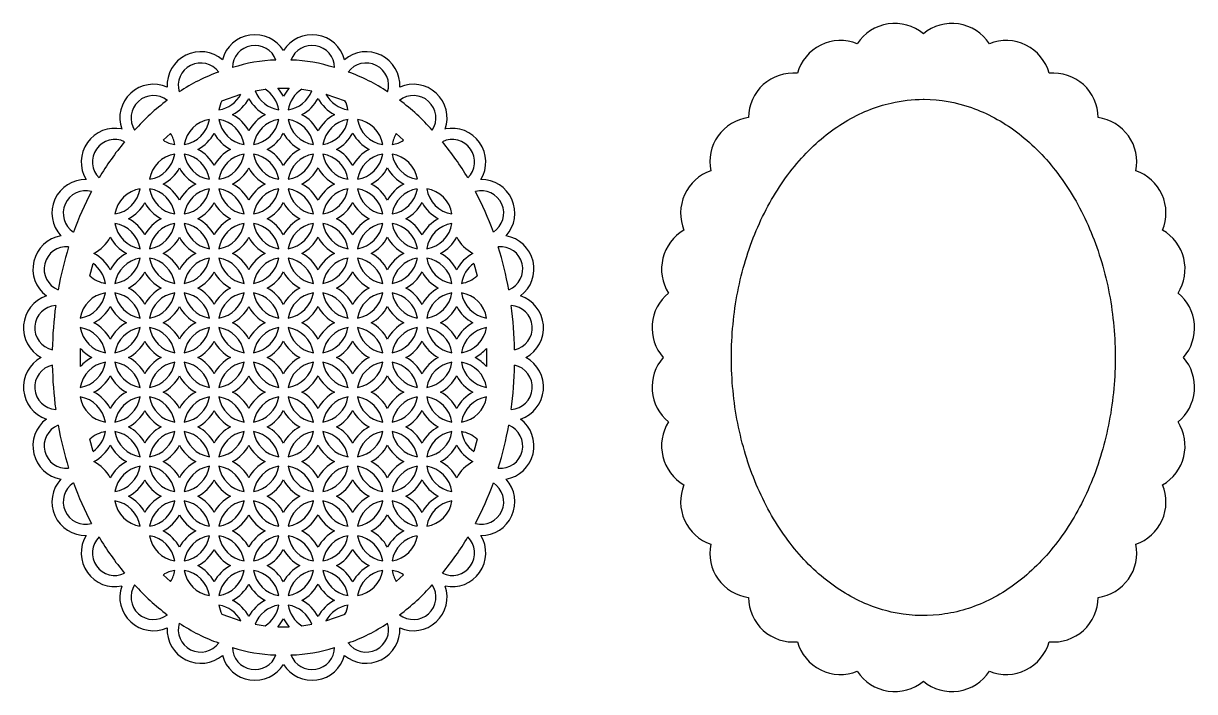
# Model space of a CAD drawing. Extents: x -339 to 88, y -388 to -143.
# Drawn here: x -120.5 to 88.5, y -262.4 to -143.4 of the extents above; entities that cross this region are included whole.
import ezdxf

# ---------------------------------------------------------------- set-up
doc = ezdxf.new("R2010")
doc.units = 0
doc.layers.get('0').update_dxf_attribs({"linetype": 'CONTINUOUS'})

msp = doc.modelspace()

# ---------------------------------------------------------------- linework, layer by layer
for p, q in [((-85.05, -157.13), (-81.65, -155.94)), ((-79.12, -155.35), (-77.33, -155.07)), ((-75.08, -154.9), (-73.06, -154.9)), ((-70.81, -155.07), (-69.02, -155.35)), ((-66.49, -155.94), (-63.09, -157.13)), ((-95.5, -164.18), (-94.19, -162.97)), ((-53.94, -162.97), (-52.64, -164.18)), ((-108.6, -188.35), (-108.02, -186.13)), ((-40.11, -186.13), (-39.54, -188.35)), ((-110.28, -204.5), (-110.28, -201.27)), ((-37.86, -201.27), (-37.86, -204.5)), ((-108.02, -219.64), (-108.6, -217.43)), ((-39.54, -217.43), (-40.11, -219.64)), ((-95.5, -241.59), (-94.19, -242.81)), ((-53.94, -242.81), (-52.64, -241.59)), ((-85.05, -248.64), (-81.65, -249.83)), ((-79.12, -250.43), (-77.33, -250.7)), ((-70.81, -250.7), (-69.02, -250.43)), ((-66.49, -249.83), (-63.09, -248.64)), ((-75.08, -250.88), (-73.06, -250.88))]:
    msp.add_line(p, q)
for centre, radius, start, end in [((34.98, -151.36), 8, 50.4441, 146.7459), ((45.17, -151.36), 8, 33.2541, 129.5559), ((-79.16, -151.36), 6, 31.8852, 165.0518), ((-68.97, -151.36), 6, 14.9482, 148.1148), ((-79.16, -151.26), 4, 20.1578, 179.6301), ((-68.97, -151.26), 4, 0.3699, 159.8422), ((25.31, -154.4), 8, 68.1749, 164.2818), ((54.83, -154.4), 8, 15.7182, 111.8251), ((-88.83, -154.4), 6, 49.869, 183.0356), ((-88.83, -154.4), 4, 36.4488, 196.9311), ((-74.67, -176.98), 27.11, 91.5451, 108.2428), ((-73.46, -176.98), 27.11, 71.7572, 88.4549), ((-59.31, -154.4), 6, 356.9644, 130.131), ((-59.31, -154.4), 4, 343.0689, 143.5512), ((-75.89, -180.12), 29.73, 109.0706, 124.3092), ((-72.24, -180.12), 29.73, 55.6908, 70.9294), ((16.88, -160.2), 8, 84.7614, 179.4337), ((63.26, -160.2), 8, 0.5663, 95.2386), ((-97.26, -160.2), 6, 66.0076, 199.1741), ((-50.88, -160.2), 6, 340.8259, 113.9924), ((-97.26, -160.2), 4, 51.7307, 212.9998), ((-86.43, -153.43), 5.4, 279.0442, 332.3273), ((-74.07, -153.43), 5.4, 200.7558, 260.9558), ((-80.25, -159.61), 5.4, 9.0442, 57.253), ((-80.25, -159.61), 7, 27.981, 42.3754), ((-67.89, -159.61), 7, 137.6246, 152.019), ((-67.89, -159.61), 5.4, 122.747, 170.9558), ((-74.07, -153.43), 5.4, 279.0442, 339.2442), ((-61.7, -153.43), 5.4, 207.6727, 260.9558), ((-50.88, -160.2), 4, 327.0002, 128.2693), ((-73.06, -186.73), 36.78, 126.205, 138.5255), ((-80.25, -159.61), 5.4, 152.6678, 170.9558), ((-86.43, -153.43), 7, 297.981, 332.019), ((-74.07, -153.43), 7, 207.981, 242.019), ((-74.07, -153.43), 7, 297.981, 332.019), ((-61.7, -153.43), 7, 207.981, 242.019), ((-67.89, -159.61), 5.4, 9.0442, 27.3322), ((-75.08, -186.73), 36.78, 41.4745, 53.795), ((-86.43, -165.8), 5.4, 99.0442, 170.9558), ((-92.61, -159.61), 5.4, 279.0442, 350.9558), ((-80.25, -159.61), 5.4, 189.0442, 260.9558), ((-86.43, -165.8), 5.4, 9.0442, 80.9558), ((-86.43, -165.8), 7, 27.981, 62.019), ((-74.07, -165.8), 7, 117.981, 152.019), ((-80.25, -159.61), 5.4, 279.0442, 350.9558), ((-74.07, -165.8), 5.4, 99.0442, 170.9558), ((-67.89, -159.61), 5.4, 189.0442, 260.9558), ((-74.07, -165.8), 5.4, 9.0442, 80.9558), ((-74.07, -165.8), 7, 27.981, 62.019), ((-61.7, -165.8), 7, 117.981, 152.019), ((-67.89, -159.61), 5.4, 279.0442, 350.9558), ((-61.7, -165.8), 5.4, 99.0442, 170.9558), ((-55.52, -159.61), 5.4, 189.0442, 260.9558), ((-61.7, -165.8), 5.4, 9.0442, 80.9558), ((9.99, -168.04), 8, 97.95, 191.3261), ((70.15, -168.04), 8, 348.6739, 82.05), ((-104.15, -168.04), 6, 78.2096, 211.3762), ((-92.61, -159.61), 7, 297.981, 332.019), ((-80.25, -159.61), 7, 207.981, 242.019), ((-80.25, -159.61), 7, 297.981, 332.019), ((-67.89, -159.61), 7, 207.981, 242.019), ((-67.89, -159.61), 7, 297.981, 332.019), ((-55.52, -159.61), 7, 207.981, 242.019), ((-43.98, -168.04), 6, 328.6238, 101.7904), ((-104.15, -168.04), 4, 64.1022, 225.578), ((-66.97, -194.23), 46.29, 139.9478, 149.7324), ((-92.61, -159.61), 5.4, 237.683, 260.9558), ((-98.79, -165.8), 5.4, 9.0442, 31.5937), ((-49.34, -165.8), 5.4, 148.4063, 170.9558), ((-55.52, -159.61), 5.4, 279.0442, 302.317), ((-43.98, -168.04), 4, 314.422, 115.8978), ((-81.16, -194.23), 46.29, 30.2676, 40.0522), ((-98.79, -165.8), 5.4, 279.0442, 350.9558), ((-92.61, -171.98), 5.4, 99.0442, 170.9558), ((-86.43, -165.8), 5.4, 189.0442, 260.9558), ((-92.61, -171.98), 5.4, 9.0442, 80.9558), ((-92.61, -171.98), 7, 27.981, 62.019), ((-80.25, -171.98), 7, 117.981, 152.019), ((-80.25, -171.98), 5.4, 99.0442, 170.9558), ((-86.43, -165.8), 5.4, 279.0442, 350.9558), ((-80.25, -171.98), 5.4, 9.0442, 80.9558), ((-74.07, -165.8), 5.4, 189.0442, 260.9558), ((-80.25, -171.98), 7, 27.981, 62.019), ((-67.89, -171.98), 7, 117.981, 152.019), ((-67.89, -171.98), 5.4, 99.0442, 170.9558), ((-74.07, -165.8), 5.4, 279.0442, 350.9558), ((-67.89, -171.98), 5.4, 9.0442, 80.9558), ((-61.7, -165.8), 5.4, 189.0442, 260.9558), ((-67.89, -171.98), 7, 27.981, 62.019), ((-55.52, -171.98), 7, 117.981, 152.019), ((-61.7, -165.8), 5.4, 279.0442, 350.9558), ((-55.52, -171.98), 5.4, 99.0442, 170.9558), ((-49.34, -165.8), 5.4, 189.0442, 260.9558), ((-55.52, -171.98), 5.4, 9.0442, 80.9558), ((-98.79, -165.8), 7, 297.981, 332.019), ((-86.43, -165.8), 7, 207.981, 242.019), ((-86.43, -165.8), 7, 297.981, 332.019), ((-74.07, -165.8), 7, 207.981, 242.019), ((-74.07, -165.8), 7, 297.981, 332.019), ((-61.7, -165.8), 7, 207.981, 242.019), ((-61.7, -165.8), 7, 297.981, 332.019), ((-49.34, -165.8), 7, 207.981, 242.019), ((-109.36, -177.16), 6, 89.2107, 222.3772), ((-38.78, -177.16), 6, 317.6228, 90.7893), ((4.78, -177.16), 8, 109.2608, 202.2451), ((75.36, -177.16), 8, 337.7549, 70.7392), ((-109.36, -177.16), 4, 74.6694, 237.4476), ((-58.99, -199.53), 55.85, 151.9976, 160.1194), ((-98.79, -178.16), 5.4, 99.0442, 170.9558), ((-104.98, -171.98), 5.4, 279.0442, 350.9558), ((-98.79, -178.16), 5.4, 9.0442, 80.9558), ((-92.61, -171.98), 5.4, 189.0442, 260.9558), ((-98.79, -178.16), 7, 27.981, 62.019), ((-86.43, -178.16), 7, 117.981, 152.019), ((-86.43, -178.16), 5.4, 99.0442, 170.9558), ((-92.61, -171.98), 5.4, 279.0442, 350.9558), ((-80.25, -171.98), 5.4, 189.0442, 260.9558), ((-86.43, -178.16), 5.4, 9.0442, 80.9558), ((-86.43, -178.16), 7, 27.981, 62.019), ((-74.07, -178.16), 7, 117.981, 152.019), ((-80.25, -171.98), 5.4, 279.0442, 350.9558), ((-74.07, -178.16), 5.4, 99.0442, 170.9558), ((-67.89, -171.98), 5.4, 189.0442, 260.9558), ((-74.07, -178.16), 5.4, 9.0442, 80.9558), ((-74.07, -178.16), 7, 27.981, 62.019), ((-61.7, -178.16), 7, 117.981, 152.019), ((-67.89, -171.98), 5.4, 279.0442, 350.9558), ((-61.7, -178.16), 5.4, 99.0442, 170.9558), ((-55.52, -171.98), 5.4, 189.0442, 260.9558), ((-61.7, -178.16), 5.4, 9.0442, 80.9558), ((-61.7, -178.16), 7, 27.981, 62.019), ((-49.34, -178.16), 7, 117.981, 152.019), ((-55.52, -171.98), 5.4, 279.0442, 350.9558), ((-49.34, -178.16), 5.4, 99.0442, 170.9558), ((-43.16, -171.98), 5.4, 189.0442, 260.9558), ((-49.34, -178.16), 5.4, 9.0442, 80.9558), ((-38.78, -177.16), 4, 302.5524, 105.3306), ((-89.15, -199.53), 55.85, 19.8806, 28.0024), ((-104.98, -171.98), 7, 297.981, 332.019), ((-92.61, -171.98), 7, 207.981, 242.019), ((-92.61, -171.98), 7, 297.981, 332.019), ((-80.25, -171.98), 7, 207.981, 242.019), ((-80.25, -171.98), 7, 297.981, 332.019), ((-67.89, -171.98), 7, 207.981, 242.019), ((-67.89, -171.98), 7, 297.981, 332.019), ((-55.52, -171.98), 7, 207.981, 242.019), ((-55.52, -171.98), 7, 297.981, 332.019), ((-43.16, -171.98), 7, 207.981, 242.019), ((-98.79, -178.16), 5.4, 189.0442, 260.9558), ((-104.98, -184.34), 5.4, 9.0442, 80.9558), ((-104.98, -184.34), 7, 27.981, 62.019), ((-92.61, -184.34), 7, 117.981, 152.019), ((-98.79, -178.16), 5.4, 279.0442, 350.9558), ((-92.61, -184.34), 5.4, 99.0442, 170.9558), ((-86.43, -178.16), 5.4, 189.0442, 260.9558), ((-92.61, -184.34), 5.4, 9.0442, 80.9558), ((-92.61, -184.34), 7, 27.981, 62.019), ((-80.25, -184.34), 7, 117.981, 152.019), ((-80.25, -184.34), 5.4, 99.0442, 170.9558), ((-86.43, -178.16), 5.4, 279.0442, 350.9558), ((-80.25, -184.34), 5.4, 9.0442, 80.9558), ((-74.07, -178.16), 5.4, 189.0442, 260.9558), ((-80.25, -184.34), 7, 27.981, 62.019), ((-67.89, -184.34), 7, 117.981, 152.019), ((-67.89, -184.34), 5.4, 99.0442, 170.9558), ((-74.07, -178.16), 5.4, 279.0442, 350.9558), ((-67.89, -184.34), 5.4, 9.0442, 80.9558), ((-61.7, -178.16), 5.4, 189.0442, 260.9558), ((-67.89, -184.34), 7, 27.981, 62.019), ((-55.52, -184.34), 7, 117.981, 152.019), ((-61.7, -178.16), 5.4, 279.0442, 350.9558), ((-55.52, -184.34), 5.4, 99.0442, 170.9558), ((-49.34, -178.16), 5.4, 189.0442, 260.9558), ((-55.52, -184.34), 5.4, 9.0442, 80.9558), ((-55.52, -184.34), 7, 27.981, 62.019), ((-43.16, -184.34), 7, 117.981, 152.019), ((-43.16, -184.34), 5.4, 99.0442, 170.9558), ((-49.34, -178.16), 5.4, 279.0442, 350.9558), ((-112.76, -187.12), 6, 99.8963, 233.0629), ((-111.16, -178.16), 7, 297.981, 332.019), ((-98.79, -178.16), 7, 207.981, 242.019), ((-98.79, -178.16), 7, 297.981, 332.019), ((-86.43, -178.16), 7, 207.981, 242.019), ((-86.43, -178.16), 7, 297.981, 332.019), ((-74.07, -178.16), 7, 207.981, 242.019), ((-74.07, -178.16), 7, 297.981, 332.019), ((-61.7, -178.16), 7, 207.981, 242.019), ((-61.7, -178.16), 7, 297.981, 332.019), ((-49.34, -178.16), 7, 207.981, 242.019), ((-49.34, -178.16), 7, 297.981, 332.019), ((-36.98, -178.16), 7, 207.981, 242.019), ((-35.38, -187.12), 6, 306.9371, 80.1037), ((1.38, -187.12), 8, 120.0284, 212.3925), ((78.76, -187.12), 8, 327.6075, 59.9716), ((-112.76, -187.12), 4, 84.6673, 247.9136), ((-51.89, -201.97), 63.36, 162.7095, 169.8713), ((-35.38, -187.12), 4, 292.0864, 95.3327), ((-96.25, -201.97), 63.36, 10.1287, 17.2905), ((-111.16, -190.52), 7, 27.981, 62.019), ((-98.79, -190.52), 7, 117.981, 152.019), ((-104.98, -184.34), 5.4, 279.0442, 350.9558), ((-98.79, -190.52), 5.4, 99.0442, 170.9558), ((-92.61, -184.34), 5.4, 189.0442, 260.9558), ((-98.79, -190.52), 5.4, 9.0442, 80.9558), ((-98.79, -190.52), 7, 27.981, 62.019), ((-86.43, -190.52), 7, 117.981, 152.019), ((-92.61, -184.34), 5.4, 279.0442, 350.9558), ((-86.43, -190.52), 5.4, 99.0442, 170.9558), ((-86.43, -190.52), 5.4, 9.0442, 80.9558), ((-80.25, -184.34), 5.4, 189.0442, 260.9558), ((-86.43, -190.52), 7, 27.981, 62.019), ((-74.07, -190.52), 7, 117.981, 152.019), ((-74.07, -190.52), 5.4, 99.0442, 170.9558), ((-80.25, -184.34), 5.4, 279.0442, 350.9558), ((-74.07, -190.52), 5.4, 9.0442, 80.9558), ((-67.89, -184.34), 5.4, 189.0442, 260.9558), ((-74.07, -190.52), 7, 27.981, 62.019), ((-61.7, -190.52), 7, 117.981, 152.019), ((-67.89, -184.34), 5.4, 279.0442, 350.9558), ((-61.7, -190.52), 5.4, 99.0442, 170.9558), ((-55.52, -184.34), 5.4, 189.0442, 260.9558), ((-61.7, -190.52), 5.4, 9.0442, 80.9558), ((-61.7, -190.52), 7, 27.981, 62.019), ((-49.34, -190.52), 7, 117.981, 152.019), ((-55.52, -184.34), 5.4, 279.0442, 350.9558), ((-49.34, -190.52), 5.4, 99.0442, 170.9558), ((-49.34, -190.52), 5.4, 9.0442, 80.9558), ((-43.16, -184.34), 5.4, 189.0442, 260.9558), ((-49.34, -190.52), 7, 27.981, 62.019), ((-36.98, -190.52), 7, 117.981, 152.019), ((-111.16, -190.52), 5.4, 9.0442, 54.4723), ((-104.98, -184.34), 7, 297.981, 332.019), ((-92.61, -184.34), 7, 207.981, 242.019), ((-92.61, -184.34), 7, 297.981, 332.019), ((-80.25, -184.34), 7, 207.981, 242.019), ((-80.25, -184.34), 7, 297.981, 332.019), ((-67.89, -184.34), 7, 207.981, 242.019), ((-67.89, -184.34), 7, 297.981, 332.019), ((-55.52, -184.34), 7, 207.981, 242.019), ((-55.52, -184.34), 7, 297.981, 332.019), ((-43.16, -184.34), 7, 207.981, 242.019), ((-36.98, -190.52), 5.4, 125.5277, 170.9558), ((-104.98, -184.34), 5.4, 227.8854, 260.9558), ((-43.16, -184.34), 5.4, 279.0442, 312.1146), ((-114.45, -197.6), 6, 108.5397, 241.7063), ((-104.98, -196.7), 5.4, 99.0442, 170.9558), ((-111.16, -190.52), 5.4, 279.0442, 350.9558), ((-104.98, -196.7), 5.4, 9.0442, 80.9558), ((-98.79, -190.52), 5.4, 189.0442, 260.9558), ((-104.98, -196.7), 7, 27.981, 62.019), ((-92.61, -196.7), 7, 117.981, 152.019), ((-92.61, -196.7), 5.4, 99.0442, 170.9558), ((-98.79, -190.52), 5.4, 279.0442, 350.9558), ((-92.61, -196.7), 5.4, 9.0442, 80.9558), ((-86.43, -190.52), 5.4, 189.0442, 260.9558), ((-92.61, -196.7), 7, 27.981, 62.019), ((-80.25, -196.7), 7, 117.981, 152.019), ((-86.43, -190.52), 5.4, 279.0442, 350.9558), ((-80.25, -196.7), 5.4, 99.0442, 170.9558), ((-74.07, -190.52), 5.4, 189.0442, 260.9558), ((-80.25, -196.7), 5.4, 9.0442, 80.9558), ((-80.25, -196.7), 7, 27.981, 62.019), ((-67.89, -196.7), 7, 117.981, 152.019), ((-74.07, -190.52), 5.4, 279.0442, 350.9558), ((-67.89, -196.7), 5.4, 99.0442, 170.9558), ((-61.7, -190.52), 5.4, 189.0442, 260.9558), ((-67.89, -196.7), 5.4, 9.0442, 80.9558), ((-67.89, -196.7), 7, 27.981, 62.019), ((-55.52, -196.7), 7, 117.981, 152.019), ((-61.7, -190.52), 5.4, 279.0442, 350.9558), ((-55.52, -196.7), 5.4, 99.0442, 170.9558), ((-49.34, -190.52), 5.4, 189.0442, 260.9558), ((-55.52, -196.7), 5.4, 9.0442, 80.9558), ((-55.52, -196.7), 7, 27.981, 62.019), ((-43.16, -196.7), 7, 117.981, 152.019), ((-49.34, -190.52), 5.4, 279.0442, 350.9558), ((-43.16, -196.7), 5.4, 99.0442, 170.9558), ((-43.16, -196.7), 5.4, 9.0442, 80.9558), ((-36.98, -190.52), 5.4, 189.0442, 260.9558), ((-33.68, -197.6), 6, 298.2937, 71.4603), ((-0.32, -197.6), 8, 129.2101, 221.3302), ((80.46, -197.6), 8, 318.6698, 50.7899), ((-114.45, -197.6), 4, 93.5013, 257.8306), ((-47.86, -202.65), 67.45, 172.2979, 179.034), ((-111.16, -190.52), 7, 297.981, 332.019), ((-98.79, -190.52), 7, 207.981, 242.019), ((-98.79, -190.52), 7, 297.981, 332.019), ((-86.43, -190.52), 7, 207.981, 242.019), ((-86.43, -190.52), 7, 297.981, 332.019), ((-74.07, -190.52), 7, 207.981, 242.019), ((-74.07, -190.52), 7, 297.981, 332.019), ((-61.7, -190.52), 7, 207.981, 242.019), ((-61.7, -190.52), 7, 297.981, 332.019), ((-49.34, -190.52), 7, 207.981, 242.019), ((-49.34, -190.52), 7, 297.981, 332.019), ((-36.98, -190.52), 7, 207.981, 242.019), ((-33.68, -197.6), 4, 282.1694, 86.4987), ((-100.28, -202.65), 67.45, 0.966, 7.7021), ((-104.98, -196.7), 5.4, 189.0442, 260.9558), ((-111.16, -202.89), 5.4, 9.0442, 80.9558), ((-111.16, -202.89), 7, 27.981, 62.019), ((-98.79, -202.89), 7, 117.981, 152.019), ((-104.98, -196.7), 5.4, 279.0442, 350.9558), ((-98.79, -202.89), 5.4, 99.0442, 170.9558), ((-92.61, -196.7), 5.4, 189.0442, 260.9558), ((-98.79, -202.89), 5.4, 9.0442, 80.9558), ((-98.79, -202.89), 7, 27.981, 62.019), ((-86.43, -202.89), 7, 117.981, 152.019), ((-92.61, -196.7), 5.4, 279.0442, 350.9558), ((-86.43, -202.89), 5.4, 99.0442, 170.9558), ((-86.43, -202.89), 5.4, 9.0442, 80.9558), ((-80.25, -196.7), 5.4, 189.0442, 260.9558), ((-86.43, -202.89), 7, 27.981, 62.019), ((-74.07, -202.89), 7, 117.981, 152.019), ((-80.25, -196.7), 5.4, 279.0442, 350.9558), ((-74.07, -202.89), 5.4, 99.0442, 170.9558), ((-74.07, -202.89), 5.4, 9.0442, 80.9558), ((-67.89, -196.7), 5.4, 189.0442, 260.9558), ((-74.07, -202.89), 7, 27.981, 62.019), ((-61.7, -202.89), 7, 117.981, 152.019), ((-61.7, -202.89), 5.4, 99.0442, 170.9558), ((-67.89, -196.7), 5.4, 279.0442, 350.9558), ((-55.52, -196.7), 5.4, 189.0442, 260.9558), ((-61.7, -202.89), 5.4, 9.0442, 80.9558), ((-61.7, -202.89), 7, 27.981, 62.019), ((-49.34, -202.89), 7, 117.981, 152.019), ((-55.52, -196.7), 5.4, 279.0442, 350.9558), ((-49.34, -202.89), 5.4, 99.0442, 170.9558), ((-49.34, -202.89), 5.4, 9.0442, 80.9558), ((-43.16, -196.7), 5.4, 189.0442, 260.9558), ((-49.34, -202.89), 7, 27.981, 62.019), ((-36.98, -202.89), 7, 117.981, 152.019), ((-43.16, -196.7), 5.4, 279.0442, 350.9558), ((-36.98, -202.89), 5.4, 99.0442, 170.9558), ((-104.98, -196.7), 7, 297.981, 332.019), ((-92.61, -196.7), 7, 207.981, 242.019), ((-92.61, -196.7), 7, 297.981, 332.019), ((-80.25, -196.7), 7, 207.981, 242.019), ((-80.25, -196.7), 7, 297.981, 332.019), ((-67.89, -196.7), 7, 207.981, 242.019), ((-67.89, -196.7), 7, 297.981, 332.019), ((-55.52, -196.7), 7, 207.981, 242.019), ((-55.52, -196.7), 7, 297.981, 332.019), ((-43.16, -196.7), 7, 207.981, 242.019), ((-104.98, -196.7), 7, 220.757, 242.019), ((-43.16, -196.7), 7, 297.981, 319.243), ((-114.45, -208.17), 6, 118.2937, 251.4603), ((-114.45, -208.17), 4, 102.1694, 266.4987), ((-47.86, -203.12), 67.45, 180.966, 187.7021), ((-104.98, -209.07), 5.4, 99.0442, 170.9558), ((-111.16, -202.89), 5.4, 279.0442, 350.9558), ((-104.98, -209.07), 7, 117.981, 139.243), ((-104.98, -209.07), 5.4, 9.0442, 80.9558), ((-98.79, -202.89), 5.4, 189.0442, 260.9558), ((-104.98, -209.07), 7, 27.981, 62.019), ((-92.61, -209.07), 7, 117.981, 152.019), ((-92.61, -209.07), 5.4, 99.0442, 170.9558), ((-98.79, -202.89), 5.4, 279.0442, 350.9558), ((-92.61, -209.07), 5.4, 9.0442, 80.9558), ((-86.43, -202.89), 5.4, 189.0442, 260.9558), ((-92.61, -209.07), 7, 27.981, 62.019), ((-80.25, -209.07), 7, 117.981, 152.019), ((-86.43, -202.89), 5.4, 279.0442, 350.9558), ((-80.25, -209.07), 5.4, 99.0442, 170.9558), ((-74.07, -202.89), 5.4, 189.0442, 260.9558), ((-80.25, -209.07), 5.4, 9.0442, 80.9558), ((-80.25, -209.07), 7, 27.981, 62.019), ((-67.89, -209.07), 7, 117.981, 152.019), ((-74.07, -202.89), 5.4, 279.0442, 350.9558), ((-67.89, -209.07), 5.4, 99.0442, 170.9558), ((-67.89, -209.07), 5.4, 9.0442, 80.9558), ((-61.7, -202.89), 5.4, 189.0442, 260.9558), ((-67.89, -209.07), 7, 27.981, 62.019), ((-55.52, -209.07), 7, 117.981, 152.019), ((-61.7, -202.89), 5.4, 279.0442, 350.9558), ((-55.52, -209.07), 5.4, 99.0442, 170.9558), ((-55.52, -209.07), 5.4, 9.0442, 80.9558), ((-49.34, -202.89), 5.4, 189.0442, 260.9558), ((-55.52, -209.07), 7, 27.981, 62.019), ((-43.16, -209.07), 7, 117.981, 152.019), ((-49.34, -202.89), 5.4, 279.0442, 350.9558), ((-43.16, -209.07), 5.4, 99.0442, 170.9558), ((-43.16, -209.07), 5.4, 9.0442, 80.9558), ((-36.98, -202.89), 5.4, 189.0442, 260.9558), ((-43.16, -209.07), 7, 40.757, 62.019), ((-33.68, -208.17), 4, 273.5013, 77.8306), ((-100.28, -203.12), 67.45, 352.2979, 359.034), ((-33.68, -208.17), 6, 288.5397, 61.7063), ((-0.32, -208.17), 8, 138.6698, 230.7899), ((80.46, -208.17), 8, 309.2101, 41.3302), ((-111.16, -202.89), 7, 297.981, 332.019), ((-98.79, -202.89), 7, 207.981, 242.019), ((-98.79, -202.89), 7, 297.981, 332.019), ((-86.43, -202.89), 7, 207.981, 242.019), ((-86.43, -202.89), 7, 297.981, 332.019), ((-74.07, -202.89), 7, 207.981, 242.019), ((-74.07, -202.89), 7, 297.981, 332.019), ((-61.7, -202.89), 7, 207.981, 242.019), ((-61.7, -202.89), 7, 297.981, 332.019), ((-49.34, -202.89), 7, 207.981, 242.019), ((-49.34, -202.89), 7, 297.981, 332.019), ((-36.98, -202.89), 7, 207.981, 242.019), ((-104.98, -209.07), 5.4, 189.0442, 260.9558), ((-111.16, -215.25), 5.4, 9.0442, 80.9558), ((-111.16, -215.25), 7, 27.981, 62.019), ((-98.79, -215.25), 7, 117.981, 152.019), ((-98.79, -215.25), 5.4, 99.0442, 170.9558), ((-104.98, -209.07), 5.4, 279.0442, 350.9558), ((-92.61, -209.07), 5.4, 189.0442, 260.9558), ((-98.79, -215.25), 5.4, 9.0442, 80.9558), ((-98.79, -215.25), 7, 27.981, 62.019), ((-86.43, -215.25), 7, 117.981, 152.019), ((-92.61, -209.07), 5.4, 279.0442, 350.9558), ((-86.43, -215.25), 5.4, 99.0442, 170.9558), ((-86.43, -215.25), 5.4, 9.0442, 80.9558), ((-80.25, -209.07), 5.4, 189.0442, 260.9558), ((-86.43, -215.25), 7, 27.981, 62.019), ((-74.07, -215.25), 7, 117.981, 152.019), ((-74.07, -215.25), 5.4, 99.0442, 170.9558), ((-80.25, -209.07), 5.4, 279.0442, 350.9558), ((-67.89, -209.07), 5.4, 189.0442, 260.9558), ((-74.07, -215.25), 5.4, 9.0442, 80.9558), ((-74.07, -215.25), 7, 27.981, 62.019), ((-61.7, -215.25), 7, 117.981, 152.019), ((-67.89, -209.07), 5.4, 279.0442, 350.9558), ((-61.7, -215.25), 5.4, 99.0442, 170.9558), ((-55.52, -209.07), 5.4, 189.0442, 260.9558), ((-61.7, -215.25), 5.4, 9.0442, 80.9558), ((-61.7, -215.25), 7, 27.981, 62.019), ((-49.34, -215.25), 7, 117.981, 152.019), ((-55.52, -209.07), 5.4, 279.0442, 350.9558), ((-49.34, -215.25), 5.4, 99.0442, 170.9558), ((-49.34, -215.25), 5.4, 9.0442, 80.9558), ((-43.16, -209.07), 5.4, 189.0442, 260.9558), ((-49.34, -215.25), 7, 27.981, 62.019), ((-36.98, -215.25), 7, 117.981, 152.019), ((-43.16, -209.07), 5.4, 279.0442, 350.9558), ((-36.98, -215.25), 5.4, 99.0442, 170.9558), ((-104.98, -209.07), 7, 297.981, 332.019), ((-92.61, -209.07), 7, 207.981, 242.019), ((-92.61, -209.07), 7, 297.981, 332.019), ((-80.25, -209.07), 7, 207.981, 242.019), ((-80.25, -209.07), 7, 297.981, 332.019), ((-67.89, -209.07), 7, 207.981, 242.019), ((-67.89, -209.07), 7, 297.981, 332.019), ((-55.52, -209.07), 7, 207.981, 242.019), ((-55.52, -209.07), 7, 297.981, 332.019), ((-43.16, -209.07), 7, 207.981, 242.019), ((-112.76, -218.65), 6, 126.9371, 260.1037), ((-112.76, -218.65), 4, 112.0864, 275.3327), ((-51.89, -203.8), 63.36, 190.1287, 197.2905), ((-35.38, -218.65), 4, 264.6673, 67.9136), ((-96.25, -203.8), 63.36, 342.7095, 349.8713), ((-35.38, -218.65), 6, 279.8963, 53.0629), ((1.38, -218.65), 8, 147.6075, 239.9716), ((78.76, -218.65), 8, 300.0284, 32.3925), ((-104.98, -221.43), 5.4, 99.0442, 132.1146), ((-111.16, -215.25), 5.4, 305.5277, 350.9558), ((-98.79, -215.25), 5.4, 189.0442, 260.9558), ((-104.98, -221.43), 5.4, 9.0442, 80.9558), ((-104.98, -221.43), 7, 27.981, 62.019), ((-92.61, -221.43), 7, 117.981, 152.019), ((-92.61, -221.43), 5.4, 99.0442, 170.9558), ((-98.79, -215.25), 5.4, 279.0442, 350.9558), ((-92.61, -221.43), 5.4, 9.0442, 80.9558), ((-86.43, -215.25), 5.4, 189.0442, 260.9558), ((-92.61, -221.43), 7, 27.981, 62.019), ((-80.25, -221.43), 7, 117.981, 152.019), ((-86.43, -215.25), 5.4, 279.0442, 350.9558), ((-80.25, -221.43), 5.4, 99.0442, 170.9558), ((-80.25, -221.43), 5.4, 9.0442, 80.9558), ((-74.07, -215.25), 5.4, 189.0442, 260.9558), ((-80.25, -221.43), 7, 27.981, 62.019), ((-67.89, -221.43), 7, 117.981, 152.019), ((-67.89, -221.43), 5.4, 99.0442, 170.9558), ((-74.07, -215.25), 5.4, 279.0442, 350.9558), ((-61.7, -215.25), 5.4, 189.0442, 260.9558), ((-67.89, -221.43), 5.4, 9.0442, 80.9558), ((-67.89, -221.43), 7, 27.981, 62.019), ((-55.52, -221.43), 7, 117.981, 152.019), ((-55.52, -221.43), 5.4, 99.0442, 170.9558), ((-61.7, -215.25), 5.4, 279.0442, 350.9558), ((-55.52, -221.43), 5.4, 9.0442, 80.9558), ((-49.34, -215.25), 5.4, 189.0442, 260.9558), ((-55.52, -221.43), 7, 27.981, 62.019), ((-43.16, -221.43), 7, 117.981, 152.019), ((-43.16, -221.43), 5.4, 99.0442, 170.9558), ((-49.34, -215.25), 5.4, 279.0442, 350.9558), ((-36.98, -215.25), 5.4, 189.0442, 234.4723), ((-43.16, -221.43), 5.4, 47.8854, 80.9558), ((-111.16, -215.25), 7, 297.981, 332.019), ((-98.79, -215.25), 7, 207.981, 242.019), ((-98.79, -215.25), 7, 297.981, 332.019), ((-86.43, -215.25), 7, 207.981, 242.019), ((-86.43, -215.25), 7, 297.981, 332.019), ((-74.07, -215.25), 7, 207.981, 242.019), ((-74.07, -215.25), 7, 297.981, 332.019), ((-61.7, -215.25), 7, 207.981, 242.019), ((-61.7, -215.25), 7, 297.981, 332.019), ((-49.34, -215.25), 7, 207.981, 242.019), ((-49.34, -215.25), 7, 297.981, 332.019), ((-36.98, -215.25), 7, 207.981, 242.019), ((-111.16, -227.61), 7, 27.981, 62.019), ((-98.79, -227.61), 7, 117.981, 152.019), ((-98.79, -227.61), 7, 27.981, 62.019), ((-86.43, -227.61), 7, 117.981, 152.019), ((-86.43, -227.61), 7, 27.981, 62.019), ((-74.07, -227.61), 7, 117.981, 152.019), ((-74.07, -227.61), 7, 27.981, 62.019), ((-61.7, -227.61), 7, 117.981, 152.019), ((-61.7, -227.61), 7, 27.981, 62.019), ((-49.34, -227.61), 7, 117.981, 152.019), ((-49.34, -227.61), 7, 27.981, 62.019), ((-36.98, -227.61), 7, 117.981, 152.019), ((-98.79, -227.61), 5.4, 99.0442, 170.9558), ((-104.98, -221.43), 5.4, 279.0442, 350.9558), ((-98.79, -227.61), 5.4, 9.0442, 80.9558), ((-92.61, -221.43), 5.4, 189.0442, 260.9558), ((-86.43, -227.61), 5.4, 99.0442, 170.9558), ((-92.61, -221.43), 5.4, 279.0442, 350.9558), ((-86.43, -227.61), 5.4, 9.0442, 80.9558), ((-80.25, -221.43), 5.4, 189.0442, 260.9558), ((-80.25, -221.43), 5.4, 279.0442, 350.9558), ((-74.07, -227.61), 5.4, 99.0442, 170.9558), ((-74.07, -227.61), 5.4, 9.0442, 80.9558), ((-67.89, -221.43), 5.4, 189.0442, 260.9558), ((-61.7, -227.61), 5.4, 99.0442, 170.9558), ((-67.89, -221.43), 5.4, 279.0442, 350.9558), ((-61.7, -227.61), 5.4, 9.0442, 80.9558), ((-55.52, -221.43), 5.4, 189.0442, 260.9558), ((-49.34, -227.61), 5.4, 99.0442, 170.9558), ((-55.52, -221.43), 5.4, 279.0442, 350.9558), ((-49.34, -227.61), 5.4, 9.0442, 80.9558), ((-43.16, -221.43), 5.4, 189.0442, 260.9558), ((-109.36, -228.61), 6, 137.6228, 270.7893), ((-109.36, -228.61), 4, 122.5524, 285.3306), ((-58.99, -206.25), 55.85, 199.8806, 208.0024), ((-104.98, -221.43), 7, 297.981, 332.019), ((-92.61, -221.43), 7, 207.981, 242.019), ((-92.61, -221.43), 7, 297.981, 332.019), ((-80.25, -221.43), 7, 207.981, 242.019), ((-80.25, -221.43), 7, 297.981, 332.019), ((-67.89, -221.43), 7, 207.981, 242.019), ((-67.89, -221.43), 7, 297.981, 332.019), ((-55.52, -221.43), 7, 207.981, 242.019), ((-55.52, -221.43), 7, 297.981, 332.019), ((-43.16, -221.43), 7, 207.981, 242.019), ((-38.78, -228.61), 4, 254.6695, 57.4476), ((-89.15, -206.25), 55.85, 331.9976, 340.1194), ((-38.78, -228.61), 6, 269.2107, 42.3772), ((4.78, -228.61), 8, 157.7549, 250.7392), ((75.36, -228.61), 8, 289.2608, 22.2451), ((-104.98, -233.79), 7, 27.981, 62.019), ((-92.61, -233.79), 7, 117.981, 152.019), ((-92.61, -233.79), 7, 27.981, 62.019), ((-80.25, -233.79), 7, 117.981, 152.019), ((-80.25, -233.79), 7, 27.981, 62.019), ((-67.89, -233.79), 7, 117.981, 152.019), ((-67.89, -233.79), 7, 27.981, 62.019), ((-55.52, -233.79), 7, 117.981, 152.019), ((-55.52, -233.79), 7, 27.981, 62.019), ((-43.16, -233.79), 7, 117.981, 152.019), ((-104.98, -233.79), 5.4, 9.0442, 80.9558), ((-98.79, -227.61), 5.4, 189.0442, 260.9558), ((-92.61, -233.79), 5.4, 99.0442, 170.9558), ((-98.79, -227.61), 5.4, 279.0442, 350.9558), ((-92.61, -233.79), 5.4, 9.0442, 80.9558), ((-86.43, -227.61), 5.4, 189.0442, 260.9558), ((-86.43, -227.61), 5.4, 279.0442, 350.9558), ((-80.25, -233.79), 5.4, 99.0442, 170.9558), ((-74.07, -227.61), 5.4, 189.0442, 260.9558), ((-80.25, -233.79), 5.4, 9.0442, 80.9558), ((-74.07, -227.61), 5.4, 279.0442, 350.9558), ((-67.89, -233.79), 5.4, 99.0442, 170.9558), ((-67.89, -233.79), 5.4, 9.0442, 80.9558), ((-61.7, -227.61), 5.4, 189.0442, 260.9558), ((-61.7, -227.61), 5.4, 279.0442, 350.9558), ((-55.52, -233.79), 5.4, 99.0442, 170.9558), ((-49.34, -227.61), 5.4, 189.0442, 260.9558), ((-55.52, -233.79), 5.4, 9.0442, 80.9558), ((-49.34, -227.61), 5.4, 279.0442, 350.9558), ((-43.16, -233.79), 5.4, 99.0442, 170.9558), ((-98.79, -227.61), 7, 297.981, 332.019), ((-86.43, -227.61), 7, 207.981, 242.019), ((-86.43, -227.61), 7, 297.981, 332.019), ((-74.07, -227.61), 7, 207.981, 242.019), ((-74.07, -227.61), 7, 297.981, 332.019), ((-61.7, -227.61), 7, 207.981, 242.019), ((-61.7, -227.61), 7, 297.981, 332.019), ((-49.34, -227.61), 7, 207.981, 242.019), ((-98.79, -239.98), 7, 27.981, 62.019), ((-86.43, -239.98), 7, 117.981, 152.019), ((-86.43, -239.98), 7, 27.981, 62.019), ((-74.07, -239.98), 7, 117.981, 152.019), ((-74.07, -239.98), 7, 27.981, 62.019), ((-61.7, -239.98), 7, 117.981, 152.019), ((-61.7, -239.98), 7, 27.981, 62.019), ((-49.34, -239.98), 7, 117.981, 152.019), ((-104.15, -237.73), 6, 148.6238, 281.7904), ((-104.15, -237.73), 4, 134.422, 295.8978), ((-66.97, -211.54), 46.29, 210.2676, 220.0522), ((-98.79, -239.98), 5.4, 9.0442, 80.9558), ((-92.61, -233.79), 5.4, 189.0442, 260.9558), ((-86.43, -239.98), 5.4, 99.0442, 170.9558), ((-92.61, -233.79), 5.4, 279.0442, 350.9558), ((-80.25, -233.79), 5.4, 189.0442, 260.9558), ((-86.43, -239.98), 5.4, 9.0442, 80.9558), ((-80.25, -233.79), 5.4, 279.0442, 350.9558), ((-74.07, -239.98), 5.4, 99.0442, 170.9558), ((-74.07, -239.98), 5.4, 9.0442, 80.9558), ((-67.89, -233.79), 5.4, 189.0442, 260.9558), ((-67.89, -233.79), 5.4, 279.0442, 350.9558), ((-61.7, -239.98), 5.4, 99.0442, 170.9558), ((-61.7, -239.98), 5.4, 9.0442, 80.9558), ((-55.52, -233.79), 5.4, 189.0442, 260.9558), ((-49.34, -239.98), 5.4, 99.0442, 170.9558), ((-55.52, -233.79), 5.4, 279.0442, 350.9558), ((-43.98, -237.73), 4, 244.1022, 45.578), ((-81.16, -211.54), 46.29, 319.9478, 329.7324), ((-43.98, -237.73), 6, 258.2096, 31.3762), ((-92.61, -233.79), 7, 297.981, 332.019), ((-80.25, -233.79), 7, 207.981, 242.019), ((-80.25, -233.79), 7, 297.981, 332.019), ((-67.89, -233.79), 7, 207.981, 242.019), ((-67.89, -233.79), 7, 297.981, 332.019), ((-55.52, -233.79), 7, 207.981, 242.019), ((9.99, -237.73), 8, 168.6739, 262.05), ((70.15, -237.73), 8, 277.95, 11.3261), ((-92.61, -246.16), 7, 27.981, 62.019), ((-80.25, -246.16), 7, 117.981, 152.019), ((-80.25, -246.16), 7, 27.981, 62.019), ((-67.89, -246.16), 7, 117.981, 152.019), ((-67.89, -246.16), 7, 27.981, 62.019), ((-55.52, -246.16), 7, 117.981, 152.019), ((-92.61, -246.16), 5.4, 99.0442, 122.317), ((-98.79, -239.98), 5.4, 328.4063, 350.9558), ((-86.43, -239.98), 5.4, 189.0442, 260.9558), ((-92.61, -246.16), 5.4, 9.0442, 80.9558), ((-80.25, -246.16), 5.4, 99.0442, 170.9558), ((-86.43, -239.98), 5.4, 279.0442, 350.9558), ((-80.25, -246.16), 5.4, 9.0442, 80.9558), ((-74.07, -239.98), 5.4, 189.0442, 260.9558), ((-74.07, -239.98), 5.4, 279.0442, 350.9558), ((-67.89, -246.16), 5.4, 99.0442, 170.9558), ((-67.89, -246.16), 5.4, 9.0442, 80.9558), ((-61.7, -239.98), 5.4, 189.0442, 260.9558), ((-61.7, -239.98), 5.4, 279.0442, 350.9558), ((-55.52, -246.16), 5.4, 99.0442, 170.9558), ((-49.34, -239.98), 5.4, 189.0442, 211.5937), ((-55.52, -246.16), 5.4, 57.683, 80.9558), ((-97.26, -245.58), 6, 160.8259, 293.9924), ((-97.26, -245.58), 4, 147.0002, 308.2693), ((-73.06, -219.04), 36.78, 221.4745, 233.795), ((-86.43, -239.98), 7, 297.981, 332.019), ((-74.07, -239.98), 7, 207.981, 242.019), ((-74.07, -239.98), 7, 297.981, 332.019), ((-61.7, -239.98), 7, 207.981, 242.019), ((-50.88, -245.58), 4, 231.7307, 32.9998), ((-75.08, -219.04), 36.78, 306.205, 318.5255), ((-50.88, -245.58), 6, 246.0076, 19.1741), ((-86.43, -252.34), 7, 27.981, 62.019), ((-74.07, -252.34), 7, 117.981, 152.019), ((-74.07, -252.34), 7, 27.981, 62.019), ((-61.7, -252.34), 7, 117.981, 152.019), ((16.88, -245.58), 8, 180.5663, 275.2386), ((63.26, -245.58), 8, 264.7614, 359.4337), ((-80.25, -246.16), 5.4, 189.0442, 207.3322), ((-86.43, -252.34), 5.4, 27.6727, 80.9558), ((-74.07, -252.34), 5.4, 99.0442, 159.2442), ((-80.25, -246.16), 5.4, 302.747, 350.9558), ((-67.89, -246.16), 5.4, 189.0442, 237.253), ((-74.07, -252.34), 5.4, 20.7558, 80.9558), ((-61.7, -252.34), 5.4, 99.0442, 152.3273), ((-67.89, -246.16), 5.4, 332.6678, 350.9558), ((-88.83, -251.38), 4, 163.0689, 323.5512), ((-75.89, -225.65), 29.73, 235.6908, 250.9294), ((-80.25, -246.16), 7, 317.6246, 332.019), ((-67.89, -246.16), 7, 207.981, 222.3754), ((-59.31, -251.38), 4, 216.4488, 16.9311), ((-72.24, -225.65), 29.73, 289.0706, 304.3092), ((-88.83, -251.38), 6, 176.9644, 310.131), ((-59.31, -251.38), 6, 229.869, 3.0356), ((-79.16, -254.51), 4, 180.3699, 339.8422), ((-74.67, -228.8), 27.11, 251.7572, 268.4549), ((-68.97, -254.51), 4, 200.1578, 359.6301), ((-73.46, -228.8), 27.11, 271.5451, 288.2428), ((25.31, -251.38), 8, 195.7182, 291.8251), ((54.83, -251.38), 8, 248.1749, 344.2818), ((-79.16, -254.41), 6, 194.9482, 328.1148), ((-68.97, -254.41), 6, 211.8852, 345.0518), ((34.98, -254.41), 8, 213.2541, 309.5559), ((45.17, -254.41), 8, 230.4441, 326.7459)]:
    msp.add_arc(centre, radius, start, end)
msp.add_open_spline([(40.07, -156.88), (38.15, -156.88), (36.23, -157.1), (31.53, -158.18), (28.76, -159.3), (23.51, -162.46), (21.01, -164.49), (16.47, -169.36), (14.42, -172.2), (10.92, -178.49), (9.46, -181.94), (7.25, -189.24), (6.5, -193.08), (5.75, -200.91), (5.75, -204.88), (6.5, -212.71), (7.26, -216.55), (9.47, -223.85), (10.93, -227.3), (14.43, -233.59), (16.48, -236.42), (21.02, -241.29), (23.52, -243.32), (28.77, -246.48), (31.54, -247.6), (37.17, -248.89), (40.03, -249.05), (45.71, -248.42), (48.53, -247.63), (53.95, -245.1), (56.56, -243.37), (61.38, -239.07), (63.6, -236.49), (67.5, -230.65), (69.18, -227.39), (71.86, -220.39), (72.86, -216.65), (74.13, -208.95), (74.39, -204.99), (74.16, -197.11), (73.66, -193.19), (71.94, -185.65), (70.72, -182.04), (67.63, -175.35), (65.77, -172.28), (61.55, -166.88), (59.2, -164.56), (54.15, -160.78), (51.46, -159.34), (45.92, -157.39), (43.07, -156.89), (40.17, -156.88), (40.12, -156.88), (40.07, -156.88)], degree=3, knots=[0, 0, 0, 0, 0.171387, 0.171387, 0.425858, 0.425858, 0.680329, 0.680329, 0.9348, 0.9348, 1.189271, 1.189271, 1.443743, 1.443743, 1.698214, 1.698214, 1.952685, 1.952685, 2.207156, 2.207156, 2.461627, 2.461627, 2.716098, 2.716098, 2.97057, 2.97057, 3.225041, 3.225041, 3.479512, 3.479512, 3.733983, 3.733983, 3.988454, 3.988454, 4.242925, 4.242925, 4.497396, 4.497396, 4.751868, 4.751868, 5.006339, 5.006339, 5.26081, 5.26081, 5.515281, 5.515281, 5.769752, 5.769752, 6.024223, 6.024223, 6.278695, 6.278695, 6.283185, 6.283185, 6.283185, 6.283185])

doc.saveas('drawing.dxf')
